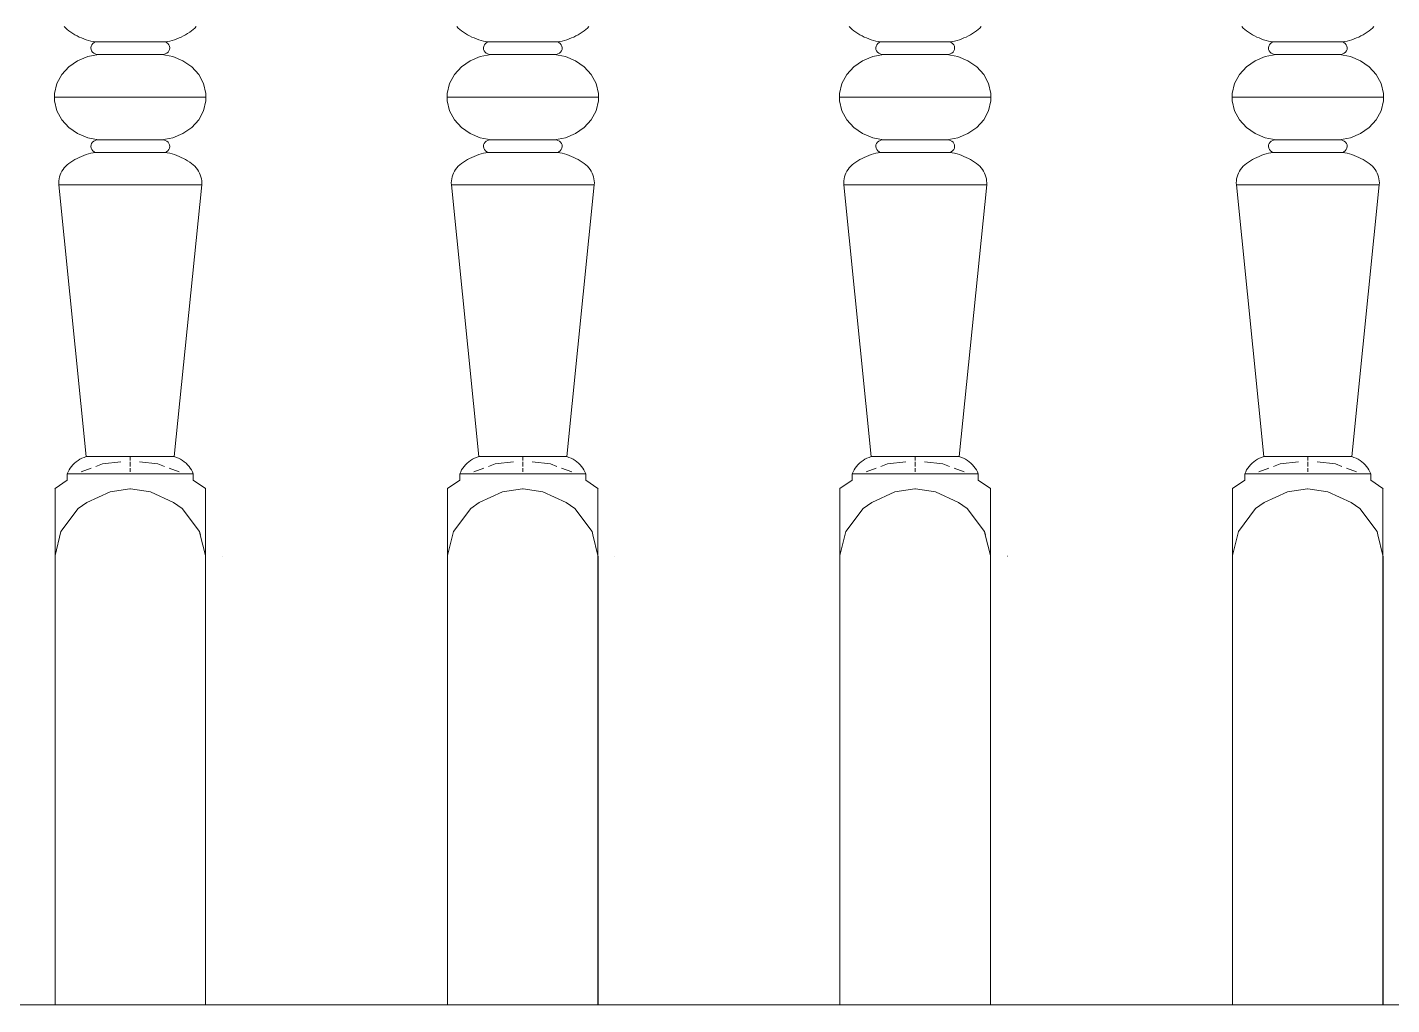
# Model space of a CAD drawing. Header units: inches. Extents: x 16.2 to 49.2, y 7.1 to 20.7.
# Drawn here: x 33.436 to 34.058, y 15.733 to 16.178 of the extents above; entities that cross this region are included whole.
import ezdxf

# ---------------------------------------------------------------- set-up
doc = ezdxf.new("R2010")
doc.units = ezdxf.units.IN
doc.header["$MEASUREMENT"] = 0
doc.layers.add('0inne_gulv', color=252, linetype='Continuous', lineweight=13)

# ---------------------------------------------------------------- blocks, each defined once
blk = doc.blocks.new('DEREK SMALL HOUSE fr')
for p, q in [((-0.26372, -2.02059), (-0.26308, -2.02129)), ((-0.26308, -2.02129), (-0.26238, -2.02195)), ((-0.26238, -2.02195), (-0.26162, -2.02256)), ((-0.26162, -2.02256), (-0.26073, -2.0232)), ((-0.20563, -2.02256), (-0.20652, -2.0232)), ((-0.20487, -2.02195), (-0.20563, -2.02256)), ((-0.20417, -2.02129), (-0.20487, -2.02195)), ((-0.20353, -2.02059), (-0.20417, -2.02129)), ((-0.08462, -2.02059), (-0.08398, -2.02129)), ((-0.08398, -2.02129), (-0.08328, -2.02195)), ((-0.08328, -2.02195), (-0.08253, -2.02256)), ((-0.08253, -2.02256), (-0.08164, -2.0232)), ((-0.02653, -2.02256), (-0.02742, -2.0232)), ((-0.02578, -2.02195), (-0.02653, -2.02256)), ((-0.02508, -2.02129), (-0.02578, -2.02195)), ((-0.02444, -2.02059), (-0.02508, -2.02129)), ((0.09442, -2.02059), (0.09506, -2.02129)), ((0.09506, -2.02129), (0.09576, -2.02195)), ((0.09576, -2.02195), (0.09651, -2.02256)), ((0.09651, -2.02256), (0.0974, -2.0232)), ((0.15251, -2.02256), (0.15161, -2.0232)), ((0.15326, -2.02195), (0.15251, -2.02256)), ((0.15396, -2.02129), (0.15326, -2.02195)), ((0.1546, -2.02059), (0.15396, -2.02129)), ((0.27351, -2.02059), (0.27415, -2.02129)), ((0.27415, -2.02129), (0.27485, -2.02195)), ((0.27485, -2.02195), (0.27561, -2.02256)), ((0.27561, -2.02256), (0.2765, -2.0232)), ((0.3316, -2.02256), (0.33071, -2.0232)), ((0.33235, -2.02195), (0.3316, -2.02256)), ((0.33305, -2.02129), (0.33235, -2.02195)), ((0.33369, -2.02059), (0.33305, -2.02129)), ((-0.26073, -2.0232), (-0.25981, -2.0238)), ((-0.25981, -2.0238), (-0.25886, -2.02436)), ((-0.25886, -2.02436), (-0.25789, -2.02488)), ((-0.25789, -2.02488), (-0.25689, -2.02537)), ((-0.25689, -2.02537), (-0.25587, -2.02582)), ((-0.25587, -2.02582), (-0.25483, -2.02623)), ((-0.25483, -2.02623), (-0.25377, -2.02659)), ((-0.25377, -2.02659), (-0.25269, -2.02692)), ((-0.25269, -2.02692), (-0.2516, -2.0272)), ((-0.2516, -2.0272), (-0.25049, -2.02744)), ((-0.25117, -2.02895), (-0.25147, -2.0296)), ((-0.2507, -2.02839), (-0.25117, -2.02895)), ((-0.25009, -2.02794), (-0.2507, -2.02839)), ((-0.25049, -2.02744), (-0.24938, -2.02764)), ((-0.24938, -2.02764), (-0.25009, -2.02794)), ((-0.24938, -2.02764), (-0.21787, -2.02764)), ((-0.21676, -2.02744), (-0.21787, -2.02764)), ((-0.21787, -2.02764), (-0.21716, -2.02794)), ((-0.21716, -2.02794), (-0.21655, -2.02839)), ((-0.21565, -2.0272), (-0.21676, -2.02744)), ((-0.21655, -2.02839), (-0.21608, -2.02895)), ((-0.21608, -2.02895), (-0.21577, -2.0296)), ((-0.21456, -2.02692), (-0.21565, -2.0272)), ((-0.21348, -2.02659), (-0.21456, -2.02692)), ((-0.21242, -2.02623), (-0.21348, -2.02659)), ((-0.21138, -2.02582), (-0.21242, -2.02623)), ((-0.21036, -2.02537), (-0.21138, -2.02582)), ((-0.20936, -2.02488), (-0.21036, -2.02537)), ((-0.20839, -2.02436), (-0.20936, -2.02488)), ((-0.20744, -2.0238), (-0.20839, -2.02436)), ((-0.20652, -2.0232), (-0.20744, -2.0238)), ((-0.08164, -2.0232), (-0.08072, -2.0238)), ((-0.08072, -2.0238), (-0.07977, -2.02436)), ((-0.07977, -2.02436), (-0.07879, -2.02488)), ((-0.07879, -2.02488), (-0.07779, -2.02537)), ((-0.07779, -2.02537), (-0.07677, -2.02582)), ((-0.07677, -2.02582), (-0.07573, -2.02623)), ((-0.07573, -2.02623), (-0.07467, -2.02659)), ((-0.07467, -2.02659), (-0.07359, -2.02692)), ((-0.07359, -2.02692), (-0.0725, -2.0272)), ((-0.0725, -2.0272), (-0.0714, -2.02744)), ((-0.07207, -2.02895), (-0.07238, -2.0296)), ((-0.0716, -2.02839), (-0.07207, -2.02895)), ((-0.07099, -2.02794), (-0.0716, -2.02839)), ((-0.0714, -2.02744), (-0.07028, -2.02764)), ((-0.07028, -2.02764), (-0.07099, -2.02794)), ((-0.07028, -2.02764), (-0.03878, -2.02764)), ((-0.03766, -2.02744), (-0.03878, -2.02764)), ((-0.03878, -2.02764), (-0.03807, -2.02794)), ((-0.03807, -2.02794), (-0.03746, -2.02839)), ((-0.03656, -2.0272), (-0.03766, -2.02744)), ((-0.03746, -2.02839), (-0.03699, -2.02895)), ((-0.03699, -2.02895), (-0.03668, -2.0296)), ((-0.03547, -2.02692), (-0.03656, -2.0272)), ((-0.03439, -2.02659), (-0.03547, -2.02692)), ((-0.03333, -2.02623), (-0.03439, -2.02659)), ((-0.03229, -2.02582), (-0.03333, -2.02623)), ((-0.03127, -2.02537), (-0.03229, -2.02582)), ((-0.03027, -2.02488), (-0.03127, -2.02537)), ((-0.02929, -2.02436), (-0.03027, -2.02488)), ((-0.02834, -2.0238), (-0.02929, -2.02436)), ((-0.02742, -2.0232), (-0.02834, -2.0238)), ((0.0974, -2.0232), (0.09832, -2.0238)), ((0.09832, -2.0238), (0.09927, -2.02436)), ((0.09927, -2.02436), (0.10024, -2.02488)), ((0.10024, -2.02488), (0.10124, -2.02537)), ((0.10124, -2.02537), (0.10226, -2.02582)), ((0.10226, -2.02582), (0.10331, -2.02623)), ((0.10331, -2.02623), (0.10437, -2.02659)), ((0.10437, -2.02659), (0.10544, -2.02692)), ((0.10544, -2.02692), (0.10654, -2.0272)), ((0.10654, -2.0272), (0.10764, -2.02744)), ((0.10696, -2.02895), (0.10666, -2.0296)), ((0.10744, -2.02839), (0.10696, -2.02895)), ((0.10805, -2.02794), (0.10744, -2.02839)), ((0.10764, -2.02744), (0.10876, -2.02764)), ((0.10876, -2.02764), (0.10805, -2.02794)), ((0.10876, -2.02764), (0.14026, -2.02764)), ((0.14137, -2.02744), (0.14026, -2.02764)), ((0.14026, -2.02764), (0.14097, -2.02794)), ((0.14097, -2.02794), (0.14158, -2.02839)), ((0.14248, -2.0272), (0.14137, -2.02744)), ((0.14158, -2.02839), (0.14205, -2.02895)), ((0.14205, -2.02895), (0.14236, -2.0296)), ((0.14357, -2.02692), (0.14248, -2.0272)), ((0.14465, -2.02659), (0.14357, -2.02692)), ((0.14571, -2.02623), (0.14465, -2.02659)), ((0.14675, -2.02582), (0.14571, -2.02623)), ((0.14777, -2.02537), (0.14675, -2.02582)), ((0.14877, -2.02488), (0.14777, -2.02537)), ((0.14975, -2.02436), (0.14877, -2.02488)), ((0.15069, -2.0238), (0.14975, -2.02436)), ((0.15161, -2.0232), (0.15069, -2.0238)), ((0.2765, -2.0232), (0.27742, -2.0238)), ((0.27742, -2.0238), (0.27836, -2.02436)), ((0.27836, -2.02436), (0.27934, -2.02488)), ((0.27934, -2.02488), (0.28034, -2.02537)), ((0.28034, -2.02537), (0.28136, -2.02582)), ((0.28136, -2.02582), (0.2824, -2.02623)), ((0.2824, -2.02623), (0.28346, -2.02659)), ((0.28346, -2.02659), (0.28454, -2.02692)), ((0.28454, -2.02692), (0.28563, -2.0272)), ((0.28563, -2.0272), (0.28674, -2.02744)), ((0.28606, -2.02895), (0.28575, -2.0296)), ((0.28653, -2.02839), (0.28606, -2.02895)), ((0.28714, -2.02794), (0.28653, -2.02839)), ((0.28674, -2.02744), (0.28785, -2.02764)), ((0.28785, -2.02764), (0.28714, -2.02794)), ((0.28785, -2.02764), (0.31935, -2.02764)), ((0.32047, -2.02744), (0.31935, -2.02764)), ((0.31935, -2.02764), (0.32007, -2.02794)), ((0.32007, -2.02794), (0.32067, -2.02839)), ((0.32157, -2.0272), (0.32047, -2.02744)), ((0.32067, -2.02839), (0.32115, -2.02895)), ((0.32115, -2.02895), (0.32145, -2.0296)), ((0.32267, -2.02692), (0.32157, -2.0272)), ((0.32374, -2.02659), (0.32267, -2.02692)), ((0.3248, -2.02623), (0.32374, -2.02659)), ((0.32585, -2.02582), (0.3248, -2.02623)), ((0.32687, -2.02537), (0.32585, -2.02582)), ((0.32787, -2.02488), (0.32687, -2.02537)), ((0.32884, -2.02436), (0.32787, -2.02488)), ((0.32979, -2.0238), (0.32884, -2.02436)), ((0.33071, -2.0232), (0.32979, -2.0238)), ((-0.25303, -2.03424), (-0.25765, -2.03617)), ((-0.24806, -2.03331), (-0.25303, -2.03424)), ((-0.25147, -2.0296), (-0.2516, -2.0303)), ((-0.2516, -2.0303), (-0.25153, -2.031)), ((-0.25153, -2.031), (-0.25128, -2.03167)), ((-0.25128, -2.03167), (-0.25086, -2.03227)), ((-0.25086, -2.03227), (-0.25028, -2.03275)), ((-0.25028, -2.03275), (-0.2496, -2.0331)), ((-0.2496, -2.0331), (-0.24884, -2.03329)), ((-0.24884, -2.03329), (-0.24806, -2.03331)), ((-0.24806, -2.03331), (-0.21919, -2.03331)), ((-0.21841, -2.03329), (-0.21919, -2.03331)), ((-0.21919, -2.03331), (-0.21421, -2.03424)), ((-0.21765, -2.0331), (-0.21841, -2.03329)), ((-0.21697, -2.03275), (-0.21765, -2.0331)), ((-0.21639, -2.03227), (-0.21697, -2.03275)), ((-0.21597, -2.03167), (-0.21639, -2.03227)), ((-0.21572, -2.031), (-0.21597, -2.03167)), ((-0.21577, -2.0296), (-0.21565, -2.0303)), ((-0.21565, -2.0303), (-0.21572, -2.031)), ((-0.21421, -2.03424), (-0.2096, -2.03617)), ((-0.07394, -2.03424), (-0.07855, -2.03617)), ((-0.06896, -2.03331), (-0.07394, -2.03424)), ((-0.07238, -2.0296), (-0.0725, -2.0303)), ((-0.0725, -2.0303), (-0.07244, -2.031)), ((-0.07244, -2.031), (-0.07218, -2.03167)), ((-0.07218, -2.03167), (-0.07176, -2.03227)), ((-0.07176, -2.03227), (-0.07119, -2.03275)), ((-0.07119, -2.03275), (-0.07051, -2.0331)), ((-0.07051, -2.0331), (-0.06975, -2.03329)), ((-0.06975, -2.03329), (-0.06896, -2.03331)), ((-0.06896, -2.03331), (-0.0401, -2.03331)), ((-0.03931, -2.03329), (-0.0401, -2.03331)), ((-0.0401, -2.03331), (-0.03512, -2.03424)), ((-0.03855, -2.0331), (-0.03931, -2.03329)), ((-0.03787, -2.03275), (-0.03855, -2.0331)), ((-0.0373, -2.03227), (-0.03787, -2.03275)), ((-0.03688, -2.03167), (-0.0373, -2.03227)), ((-0.03662, -2.031), (-0.03688, -2.03167)), ((-0.03668, -2.0296), (-0.03656, -2.0303)), ((-0.03656, -2.0303), (-0.03662, -2.031)), ((-0.03512, -2.03424), (-0.03051, -2.03617)), ((0.1051, -2.03424), (0.10049, -2.03617)), ((0.11008, -2.03331), (0.1051, -2.03424)), ((0.10666, -2.0296), (0.10653, -2.0303)), ((0.10653, -2.0303), (0.1066, -2.031)), ((0.1066, -2.031), (0.10685, -2.03167)), ((0.10685, -2.03167), (0.10728, -2.03227)), ((0.10728, -2.03227), (0.10785, -2.03275)), ((0.10785, -2.03275), (0.10853, -2.0331)), ((0.10853, -2.0331), (0.10929, -2.03329)), ((0.10929, -2.03329), (0.11008, -2.03331)), ((0.11008, -2.03331), (0.13894, -2.03331)), ((0.13973, -2.03329), (0.13894, -2.03331)), ((0.13894, -2.03331), (0.14392, -2.03424)), ((0.14048, -2.0331), (0.13973, -2.03329)), ((0.14117, -2.03275), (0.14048, -2.0331)), ((0.14174, -2.03227), (0.14117, -2.03275)), ((0.14216, -2.03167), (0.14174, -2.03227)), ((0.14242, -2.031), (0.14216, -2.03167)), ((0.14236, -2.0296), (0.14248, -2.0303)), ((0.14248, -2.0303), (0.14242, -2.031)), ((0.14392, -2.03424), (0.14853, -2.03617)), ((0.28419, -2.03424), (0.27958, -2.03617)), ((0.28917, -2.03331), (0.28419, -2.03424)), ((0.28575, -2.0296), (0.28563, -2.0303)), ((0.28563, -2.0303), (0.2857, -2.031)), ((0.2857, -2.031), (0.28595, -2.03167)), ((0.28595, -2.03167), (0.28637, -2.03227)), ((0.28637, -2.03227), (0.28694, -2.03275)), ((0.28694, -2.03275), (0.28763, -2.0331)), ((0.28763, -2.0331), (0.28838, -2.03329)), ((0.28838, -2.03329), (0.28917, -2.03331)), ((0.28917, -2.03331), (0.31804, -2.03331)), ((0.31882, -2.03329), (0.31804, -2.03331)), ((0.31804, -2.03331), (0.32301, -2.03424)), ((0.31958, -2.0331), (0.31882, -2.03329)), ((0.32026, -2.03275), (0.31958, -2.0331)), ((0.32083, -2.03227), (0.32026, -2.03275)), ((0.32126, -2.03167), (0.32083, -2.03227)), ((0.32151, -2.031), (0.32126, -2.03167)), ((0.32145, -2.0296), (0.32158, -2.0303)), ((0.32158, -2.0303), (0.32151, -2.031)), ((0.32301, -2.03424), (0.32762, -2.03617)), ((-0.26165, -2.03898), (-0.26485, -2.04253)), ((-0.25765, -2.03617), (-0.26165, -2.03898)), ((-0.2096, -2.03617), (-0.2056, -2.03898)), ((-0.2056, -2.03898), (-0.2024, -2.04253)), ((-0.08256, -2.03898), (-0.08575, -2.04253)), ((-0.07855, -2.03617), (-0.08256, -2.03898)), ((-0.03051, -2.03617), (-0.0265, -2.03898)), ((-0.0265, -2.03898), (-0.02331, -2.04253)), ((0.09648, -2.03898), (0.09329, -2.04253)), ((0.10049, -2.03617), (0.09648, -2.03898)), ((0.14853, -2.03617), (0.15254, -2.03898)), ((0.15254, -2.03898), (0.15573, -2.04253)), ((0.27557, -2.03898), (0.27238, -2.04253)), ((0.27958, -2.03617), (0.27557, -2.03898)), ((0.32762, -2.03617), (0.33163, -2.03898)), ((0.33163, -2.03898), (0.33482, -2.04253)), ((-0.26706, -2.04664), (-0.26817, -2.05109)), ((-0.26485, -2.04253), (-0.26706, -2.04664)), ((-0.2024, -2.04253), (-0.20019, -2.04664)), ((-0.20019, -2.04664), (-0.19908, -2.05109)), ((-0.08796, -2.04664), (-0.08908, -2.05109)), ((-0.08575, -2.04253), (-0.08796, -2.04664)), ((-0.02331, -2.04253), (-0.0211, -2.04664)), ((-0.0211, -2.04664), (-0.01998, -2.05109)), ((0.09108, -2.04664), (0.08996, -2.05109)), ((0.09329, -2.04253), (0.09108, -2.04664)), ((0.15573, -2.04253), (0.15794, -2.04664)), ((0.15794, -2.04664), (0.15906, -2.05109)), ((0.27017, -2.04664), (0.26905, -2.05109)), ((0.27238, -2.04253), (0.27017, -2.04664)), ((0.33482, -2.04253), (0.33704, -2.04664)), ((0.33704, -2.04664), (0.33815, -2.05109)), ((-0.26817, -2.05109), (-0.26816, -2.05281)), ((-0.26817, -2.05452), (-0.26816, -2.05281)), ((-0.19909, -2.05281), (-0.26816, -2.05281)), ((-0.19908, -2.05109), (-0.19909, -2.05281)), ((-0.19908, -2.05452), (-0.19909, -2.05281)), ((-0.08908, -2.05109), (-0.08907, -2.05281)), ((-0.08908, -2.05452), (-0.08907, -2.05281)), ((-0.01999, -2.05281), (-0.08907, -2.05281)), ((-0.01998, -2.05109), (-0.01999, -2.05281)), ((-0.01998, -2.05452), (-0.01999, -2.05281)), ((0.08996, -2.05109), (0.08997, -2.05281)), ((0.08996, -2.05452), (0.08997, -2.05281)), ((0.15904, -2.05281), (0.08997, -2.05281)), ((0.15906, -2.05109), (0.15904, -2.05281)), ((0.15906, -2.05452), (0.15904, -2.05281)), ((0.26905, -2.05109), (0.26907, -2.05281)), ((0.26905, -2.05452), (0.26907, -2.05281)), ((0.33814, -2.05281), (0.26907, -2.05281)), ((0.33815, -2.05109), (0.33814, -2.05281)), ((0.33815, -2.05452), (0.33814, -2.05281)), ((-0.26706, -2.05898), (-0.26817, -2.05452)), ((-0.26485, -2.06309), (-0.26706, -2.05898)), ((-0.2024, -2.06309), (-0.20019, -2.05898)), ((-0.20019, -2.05898), (-0.19908, -2.05452)), ((-0.08796, -2.05898), (-0.08908, -2.05452)), ((-0.08575, -2.06309), (-0.08796, -2.05898)), ((-0.02331, -2.06309), (-0.0211, -2.05898)), ((-0.0211, -2.05898), (-0.01998, -2.05452)), ((0.09108, -2.05898), (0.08996, -2.05452)), ((0.09329, -2.06309), (0.09108, -2.05898)), ((0.15573, -2.06309), (0.15794, -2.05898)), ((0.15794, -2.05898), (0.15906, -2.05452)), ((0.27017, -2.05898), (0.26905, -2.05452)), ((0.27238, -2.06309), (0.27017, -2.05898)), ((0.33482, -2.06309), (0.33704, -2.05898)), ((0.33704, -2.05898), (0.33815, -2.05452)), ((-0.26165, -2.06664), (-0.26485, -2.06309)), ((-0.25765, -2.06945), (-0.26165, -2.06664)), ((-0.2096, -2.06945), (-0.2056, -2.06664)), ((-0.2056, -2.06664), (-0.2024, -2.06309)), ((-0.08256, -2.06664), (-0.08575, -2.06309)), ((-0.07855, -2.06945), (-0.08256, -2.06664)), ((-0.03051, -2.06945), (-0.0265, -2.06664)), ((-0.0265, -2.06664), (-0.02331, -2.06309)), ((0.09648, -2.06664), (0.09329, -2.06309)), ((0.10049, -2.06945), (0.09648, -2.06664)), ((0.14853, -2.06945), (0.15254, -2.06664)), ((0.15254, -2.06664), (0.15573, -2.06309)), ((0.27557, -2.06664), (0.27238, -2.06309)), ((0.27958, -2.06945), (0.27557, -2.06664)), ((0.32762, -2.06945), (0.33163, -2.06664)), ((0.33163, -2.06664), (0.33482, -2.06309)), ((-0.25303, -2.07137), (-0.25765, -2.06945)), ((-0.24806, -2.07231), (-0.25303, -2.07137)), ((-0.25086, -2.07335), (-0.25028, -2.07287)), ((-0.25028, -2.07287), (-0.2496, -2.07252)), ((-0.2496, -2.07252), (-0.24884, -2.07233)), ((-0.24884, -2.07233), (-0.24806, -2.07231)), ((-0.21919, -2.07231), (-0.24806, -2.07231)), ((-0.21919, -2.07231), (-0.21421, -2.07137)), ((-0.21841, -2.07233), (-0.21919, -2.07231)), ((-0.21765, -2.07252), (-0.21841, -2.07233)), ((-0.21697, -2.07287), (-0.21765, -2.07252)), ((-0.21639, -2.07335), (-0.21697, -2.07287)), ((-0.21421, -2.07137), (-0.2096, -2.06945)), ((-0.07394, -2.07137), (-0.07855, -2.06945)), ((-0.06896, -2.07231), (-0.07394, -2.07137)), ((-0.07176, -2.07335), (-0.07119, -2.07287)), ((-0.07119, -2.07287), (-0.07051, -2.07252)), ((-0.07051, -2.07252), (-0.06975, -2.07233)), ((-0.06975, -2.07233), (-0.06896, -2.07231)), ((-0.0401, -2.07231), (-0.06896, -2.07231)), ((-0.0401, -2.07231), (-0.03512, -2.07137)), ((-0.03931, -2.07233), (-0.0401, -2.07231)), ((-0.03855, -2.07252), (-0.03931, -2.07233)), ((-0.03787, -2.07287), (-0.03855, -2.07252)), ((-0.0373, -2.07335), (-0.03787, -2.07287)), ((-0.03512, -2.07137), (-0.03051, -2.06945)), ((0.1051, -2.07137), (0.10049, -2.06945)), ((0.11008, -2.07231), (0.1051, -2.07137)), ((0.10728, -2.07335), (0.10785, -2.07287)), ((0.10785, -2.07287), (0.10853, -2.07252)), ((0.10853, -2.07252), (0.10929, -2.07233)), ((0.10929, -2.07233), (0.11008, -2.07231)), ((0.13894, -2.07231), (0.11008, -2.07231)), ((0.13894, -2.07231), (0.14392, -2.07137)), ((0.13973, -2.07233), (0.13894, -2.07231)), ((0.14048, -2.07252), (0.13973, -2.07233)), ((0.14117, -2.07287), (0.14048, -2.07252)), ((0.14174, -2.07335), (0.14117, -2.07287)), ((0.14392, -2.07137), (0.14853, -2.06945)), ((0.28419, -2.07137), (0.27958, -2.06945)), ((0.28917, -2.07231), (0.28419, -2.07137)), ((0.28637, -2.07335), (0.28694, -2.07287)), ((0.28694, -2.07287), (0.28763, -2.07252)), ((0.28763, -2.07252), (0.28838, -2.07233)), ((0.28838, -2.07233), (0.28917, -2.07231)), ((0.31804, -2.07231), (0.28917, -2.07231)), ((0.31804, -2.07231), (0.32301, -2.07137)), ((0.31882, -2.07233), (0.31804, -2.07231)), ((0.31958, -2.07252), (0.31882, -2.07233)), ((0.32026, -2.07287), (0.31958, -2.07252)), ((0.32083, -2.07335), (0.32026, -2.07287)), ((0.32301, -2.07137), (0.32762, -2.06945)), ((-0.25483, -2.07939), (-0.25377, -2.07902)), ((-0.25377, -2.07902), (-0.25269, -2.0787)), ((-0.25269, -2.0787), (-0.2516, -2.07842)), ((-0.2516, -2.07532), (-0.25153, -2.07461)), ((-0.25147, -2.07601), (-0.2516, -2.07532)), ((-0.2516, -2.07842), (-0.25049, -2.07817)), ((-0.25153, -2.07461), (-0.25128, -2.07395)), ((-0.25117, -2.07666), (-0.25147, -2.07601)), ((-0.25128, -2.07395), (-0.25086, -2.07335)), ((-0.2507, -2.07723), (-0.25117, -2.07666)), ((-0.25009, -2.07768), (-0.2507, -2.07723)), ((-0.25049, -2.07817), (-0.24938, -2.07798)), ((-0.24938, -2.07798), (-0.25009, -2.07768)), ((-0.21787, -2.07798), (-0.24938, -2.07798)), ((-0.21787, -2.07798), (-0.21716, -2.07768)), ((-0.21676, -2.07817), (-0.21787, -2.07798)), ((-0.21716, -2.07768), (-0.21655, -2.07723)), ((-0.21565, -2.07842), (-0.21676, -2.07817)), ((-0.21655, -2.07723), (-0.21608, -2.07666)), ((-0.21597, -2.07395), (-0.21639, -2.07335)), ((-0.21608, -2.07666), (-0.21577, -2.07601)), ((-0.21572, -2.07461), (-0.21597, -2.07395)), ((-0.21577, -2.07601), (-0.21565, -2.07532)), ((-0.21565, -2.07532), (-0.21572, -2.07461)), ((-0.21456, -2.0787), (-0.21565, -2.07842)), ((-0.21348, -2.07902), (-0.21456, -2.0787)), ((-0.21242, -2.07939), (-0.21348, -2.07902)), ((-0.07573, -2.07939), (-0.07467, -2.07902)), ((-0.07467, -2.07902), (-0.07359, -2.0787)), ((-0.07359, -2.0787), (-0.0725, -2.07842)), ((-0.0725, -2.07532), (-0.07244, -2.07461)), ((-0.07238, -2.07601), (-0.0725, -2.07532)), ((-0.0725, -2.07842), (-0.0714, -2.07817)), ((-0.07244, -2.07461), (-0.07218, -2.07395)), ((-0.07207, -2.07666), (-0.07238, -2.07601)), ((-0.07218, -2.07395), (-0.07176, -2.07335)), ((-0.0716, -2.07723), (-0.07207, -2.07666)), ((-0.07099, -2.07768), (-0.0716, -2.07723)), ((-0.0714, -2.07817), (-0.07028, -2.07798)), ((-0.07028, -2.07798), (-0.07099, -2.07768)), ((-0.03878, -2.07798), (-0.07028, -2.07798)), ((-0.03878, -2.07798), (-0.03807, -2.07768)), ((-0.03766, -2.07817), (-0.03878, -2.07798)), ((-0.03807, -2.07768), (-0.03746, -2.07723)), ((-0.03656, -2.07842), (-0.03766, -2.07817)), ((-0.03746, -2.07723), (-0.03699, -2.07666)), ((-0.03688, -2.07395), (-0.0373, -2.07335)), ((-0.03699, -2.07666), (-0.03668, -2.07601)), ((-0.03662, -2.07461), (-0.03688, -2.07395)), ((-0.03668, -2.07601), (-0.03656, -2.07532)), ((-0.03656, -2.07532), (-0.03662, -2.07461)), ((-0.03547, -2.0787), (-0.03656, -2.07842)), ((-0.03439, -2.07902), (-0.03547, -2.0787)), ((-0.03333, -2.07939), (-0.03439, -2.07902)), ((0.10331, -2.07939), (0.10437, -2.07902)), ((0.10437, -2.07902), (0.10544, -2.0787)), ((0.10544, -2.0787), (0.10654, -2.07842)), ((0.10653, -2.07532), (0.1066, -2.07461)), ((0.10666, -2.07601), (0.10653, -2.07532)), ((0.10654, -2.07842), (0.10764, -2.07817)), ((0.1066, -2.07461), (0.10685, -2.07395)), ((0.10696, -2.07666), (0.10666, -2.07601)), ((0.10685, -2.07395), (0.10728, -2.07335)), ((0.10744, -2.07723), (0.10696, -2.07666)), ((0.10805, -2.07768), (0.10744, -2.07723)), ((0.10764, -2.07817), (0.10876, -2.07798)), ((0.10876, -2.07798), (0.10805, -2.07768)), ((0.14026, -2.07798), (0.10876, -2.07798)), ((0.14026, -2.07798), (0.14097, -2.07768)), ((0.14137, -2.07817), (0.14026, -2.07798)), ((0.14097, -2.07768), (0.14158, -2.07723)), ((0.14248, -2.07842), (0.14137, -2.07817)), ((0.14158, -2.07723), (0.14205, -2.07666)), ((0.14216, -2.07395), (0.14174, -2.07335)), ((0.14205, -2.07666), (0.14236, -2.07601)), ((0.14242, -2.07461), (0.14216, -2.07395)), ((0.14236, -2.07601), (0.14248, -2.07532)), ((0.14248, -2.07532), (0.14242, -2.07461)), ((0.14357, -2.0787), (0.14248, -2.07842)), ((0.14465, -2.07902), (0.14357, -2.0787)), ((0.14571, -2.07939), (0.14465, -2.07902)), ((0.2824, -2.07939), (0.28346, -2.07902)), ((0.28346, -2.07902), (0.28454, -2.0787)), ((0.28454, -2.0787), (0.28563, -2.07842)), ((0.28563, -2.07532), (0.2857, -2.07461)), ((0.28575, -2.07601), (0.28563, -2.07532)), ((0.28563, -2.07842), (0.28674, -2.07817)), ((0.2857, -2.07461), (0.28595, -2.07395)), ((0.28606, -2.07666), (0.28575, -2.07601)), ((0.28595, -2.07395), (0.28637, -2.07335)), ((0.28653, -2.07723), (0.28606, -2.07666)), ((0.28714, -2.07768), (0.28653, -2.07723)), ((0.28674, -2.07817), (0.28785, -2.07798)), ((0.28785, -2.07798), (0.28714, -2.07768)), ((0.31935, -2.07798), (0.28785, -2.07798)), ((0.31935, -2.07798), (0.32007, -2.07768)), ((0.32047, -2.07817), (0.31935, -2.07798)), ((0.32007, -2.07768), (0.32067, -2.07723)), ((0.32157, -2.07842), (0.32047, -2.07817)), ((0.32067, -2.07723), (0.32115, -2.07666)), ((0.32126, -2.07395), (0.32083, -2.07335)), ((0.32115, -2.07666), (0.32145, -2.07601)), ((0.32151, -2.07461), (0.32126, -2.07395)), ((0.32145, -2.07601), (0.32158, -2.07532)), ((0.32158, -2.07532), (0.32151, -2.07461)), ((0.32267, -2.0787), (0.32157, -2.07842)), ((0.32374, -2.07902), (0.32267, -2.0787)), ((0.3248, -2.07939), (0.32374, -2.07902)), ((-0.26429, -2.08578), (-0.26372, -2.08503)), ((-0.26372, -2.08503), (-0.26308, -2.08432)), ((-0.26308, -2.08432), (-0.26238, -2.08366)), ((-0.26238, -2.08366), (-0.26162, -2.08305)), ((-0.26162, -2.08305), (-0.26073, -2.08242)), ((-0.26073, -2.08242), (-0.25981, -2.08182)), ((-0.25981, -2.08182), (-0.25886, -2.08126)), ((-0.25886, -2.08126), (-0.25789, -2.08073)), ((-0.25789, -2.08073), (-0.25689, -2.08025)), ((-0.25689, -2.08025), (-0.25587, -2.0798)), ((-0.25587, -2.0798), (-0.25483, -2.07939)), ((-0.21138, -2.0798), (-0.21242, -2.07939)), ((-0.21036, -2.08025), (-0.21138, -2.0798)), ((-0.20936, -2.08073), (-0.21036, -2.08025)), ((-0.20839, -2.08126), (-0.20936, -2.08073)), ((-0.20744, -2.08182), (-0.20839, -2.08126)), ((-0.20652, -2.08242), (-0.20744, -2.08182)), ((-0.20563, -2.08305), (-0.20652, -2.08242)), ((-0.20487, -2.08366), (-0.20563, -2.08305)), ((-0.20417, -2.08432), (-0.20487, -2.08366)), ((-0.20353, -2.08503), (-0.20417, -2.08432)), ((-0.20296, -2.08578), (-0.20353, -2.08503)), ((-0.08519, -2.08578), (-0.08462, -2.08503)), ((-0.08462, -2.08503), (-0.08398, -2.08432)), ((-0.08398, -2.08432), (-0.08328, -2.08366)), ((-0.08328, -2.08366), (-0.08253, -2.08305)), ((-0.08253, -2.08305), (-0.08164, -2.08242)), ((-0.08164, -2.08242), (-0.08072, -2.08182)), ((-0.08072, -2.08182), (-0.07977, -2.08126)), ((-0.07977, -2.08126), (-0.07879, -2.08073)), ((-0.07879, -2.08073), (-0.07779, -2.08025)), ((-0.07779, -2.08025), (-0.07677, -2.0798)), ((-0.07677, -2.0798), (-0.07573, -2.07939)), ((-0.03229, -2.0798), (-0.03333, -2.07939)), ((-0.03127, -2.08025), (-0.03229, -2.0798)), ((-0.03027, -2.08073), (-0.03127, -2.08025)), ((-0.02929, -2.08126), (-0.03027, -2.08073)), ((-0.02834, -2.08182), (-0.02929, -2.08126)), ((-0.02742, -2.08242), (-0.02834, -2.08182)), ((-0.02653, -2.08305), (-0.02742, -2.08242)), ((-0.02578, -2.08366), (-0.02653, -2.08305)), ((-0.02508, -2.08432), (-0.02578, -2.08366)), ((-0.02444, -2.08503), (-0.02508, -2.08432)), ((-0.02387, -2.08578), (-0.02444, -2.08503)), ((0.09384, -2.08578), (0.09442, -2.08503)), ((0.09442, -2.08503), (0.09506, -2.08432)), ((0.09506, -2.08432), (0.09576, -2.08366)), ((0.09576, -2.08366), (0.09651, -2.08305)), ((0.09651, -2.08305), (0.0974, -2.08242)), ((0.0974, -2.08242), (0.09832, -2.08182)), ((0.09832, -2.08182), (0.09927, -2.08126)), ((0.09927, -2.08126), (0.10024, -2.08073)), ((0.10024, -2.08073), (0.10124, -2.08025)), ((0.10124, -2.08025), (0.10226, -2.0798)), ((0.10226, -2.0798), (0.10331, -2.07939)), ((0.14675, -2.0798), (0.14571, -2.07939)), ((0.14777, -2.08025), (0.14675, -2.0798)), ((0.14877, -2.08073), (0.14777, -2.08025)), ((0.14975, -2.08126), (0.14877, -2.08073)), ((0.15069, -2.08182), (0.14975, -2.08126)), ((0.15161, -2.08242), (0.15069, -2.08182)), ((0.15251, -2.08305), (0.15161, -2.08242)), ((0.15326, -2.08366), (0.15251, -2.08305)), ((0.15396, -2.08432), (0.15326, -2.08366)), ((0.1546, -2.08503), (0.15396, -2.08432)), ((0.15517, -2.08578), (0.1546, -2.08503)), ((0.27294, -2.08578), (0.27351, -2.08503)), ((0.27351, -2.08503), (0.27415, -2.08432)), ((0.27415, -2.08432), (0.27485, -2.08366)), ((0.27485, -2.08366), (0.27561, -2.08305)), ((0.27561, -2.08305), (0.2765, -2.08242)), ((0.2765, -2.08242), (0.27742, -2.08182)), ((0.27742, -2.08182), (0.27836, -2.08126)), ((0.27836, -2.08126), (0.27934, -2.08073)), ((0.27934, -2.08073), (0.28034, -2.08025)), ((0.28034, -2.08025), (0.28136, -2.0798)), ((0.28136, -2.0798), (0.2824, -2.07939)), ((0.32585, -2.0798), (0.3248, -2.07939)), ((0.32687, -2.08025), (0.32585, -2.0798)), ((0.32787, -2.08073), (0.32687, -2.08025)), ((0.32884, -2.08126), (0.32787, -2.08073)), ((0.32979, -2.08182), (0.32884, -2.08126)), ((0.33071, -2.08242), (0.32979, -2.08182)), ((0.3316, -2.08305), (0.33071, -2.08242)), ((0.33235, -2.08366), (0.3316, -2.08305)), ((0.33305, -2.08432), (0.33235, -2.08366)), ((0.33369, -2.08503), (0.33305, -2.08432)), ((0.33427, -2.08578), (0.33369, -2.08503)), ((-0.26626, -2.09183), (-0.26621, -2.09092)), ((-0.26621, -2.09092), (-0.26608, -2.09001)), ((-0.26608, -2.09001), (-0.26588, -2.08912)), ((-0.26588, -2.08912), (-0.26559, -2.08825)), ((-0.26559, -2.08825), (-0.26523, -2.0874)), ((-0.26523, -2.0874), (-0.2648, -2.08657)), ((-0.2648, -2.08657), (-0.26429, -2.08578)), ((-0.20245, -2.08657), (-0.20296, -2.08578)), ((-0.20202, -2.0874), (-0.20245, -2.08657)), ((-0.20166, -2.08825), (-0.20202, -2.0874)), ((-0.20137, -2.08912), (-0.20166, -2.08825)), ((-0.20117, -2.09001), (-0.20137, -2.08912)), ((-0.20104, -2.09092), (-0.20117, -2.09001)), ((-0.20099, -2.09183), (-0.20104, -2.09092)), ((-0.08716, -2.09183), (-0.08712, -2.09092)), ((-0.08712, -2.09092), (-0.08699, -2.09001)), ((-0.08699, -2.09001), (-0.08678, -2.08912)), ((-0.08678, -2.08912), (-0.0865, -2.08825)), ((-0.0865, -2.08825), (-0.08614, -2.0874)), ((-0.08614, -2.0874), (-0.0857, -2.08657)), ((-0.0857, -2.08657), (-0.08519, -2.08578)), ((-0.02336, -2.08657), (-0.02387, -2.08578)), ((-0.02292, -2.0874), (-0.02336, -2.08657)), ((-0.02256, -2.08825), (-0.02292, -2.0874)), ((-0.02228, -2.08912), (-0.02256, -2.08825)), ((-0.02207, -2.09001), (-0.02228, -2.08912)), ((-0.02194, -2.09092), (-0.02207, -2.09001)), ((-0.0219, -2.09183), (-0.02194, -2.09092)), ((0.09187, -2.09183), (0.09192, -2.09092)), ((0.09192, -2.09092), (0.09205, -2.09001)), ((0.09205, -2.09001), (0.09226, -2.08912)), ((0.09226, -2.08912), (0.09254, -2.08825)), ((0.09254, -2.08825), (0.0929, -2.0874)), ((0.0929, -2.0874), (0.09334, -2.08657)), ((0.09334, -2.08657), (0.09384, -2.08578)), ((0.15568, -2.08657), (0.15517, -2.08578)), ((0.15611, -2.0874), (0.15568, -2.08657)), ((0.15647, -2.08825), (0.15611, -2.0874)), ((0.15676, -2.08912), (0.15647, -2.08825)), ((0.15697, -2.09001), (0.15676, -2.08912)), ((0.15709, -2.09092), (0.15697, -2.09001)), ((0.15714, -2.09183), (0.15709, -2.09092)), ((0.27097, -2.09183), (0.27102, -2.09092)), ((0.27102, -2.09092), (0.27114, -2.09001)), ((0.27114, -2.09001), (0.27135, -2.08912)), ((0.27135, -2.08912), (0.27164, -2.08825)), ((0.27164, -2.08825), (0.272, -2.0874)), ((0.272, -2.0874), (0.27243, -2.08657)), ((0.27243, -2.08657), (0.27294, -2.08578)), ((0.33477, -2.08657), (0.33427, -2.08578)), ((0.33521, -2.0874), (0.33477, -2.08657)), ((0.33557, -2.08825), (0.33521, -2.0874)), ((0.33585, -2.08912), (0.33557, -2.08825)), ((0.33606, -2.09001), (0.33585, -2.08912)), ((0.33619, -2.09092), (0.33606, -2.09001)), ((0.33624, -2.09183), (0.33619, -2.09092)), ((-0.26623, -2.09274), (-0.26626, -2.09183)), ((-0.25369, -2.21674), (-0.26623, -2.09274)), ((-0.20102, -2.09274), (-0.26623, -2.09274)), ((-0.21356, -2.21674), (-0.20102, -2.09274)), ((-0.20102, -2.09274), (-0.20099, -2.09183)), ((-0.08713, -2.09274), (-0.08716, -2.09183)), ((-0.0746, -2.21674), (-0.08713, -2.09274)), ((-0.02193, -2.09274), (-0.08713, -2.09274)), ((-0.03446, -2.21674), (-0.02193, -2.09274)), ((-0.02193, -2.09274), (-0.0219, -2.09183)), ((0.09191, -2.09274), (0.09187, -2.09183)), ((0.10444, -2.21674), (0.09191, -2.09274)), ((0.15711, -2.09274), (0.09191, -2.09274)), ((0.14458, -2.21674), (0.15711, -2.09274)), ((0.15711, -2.09274), (0.15714, -2.09183)), ((0.271, -2.09274), (0.27097, -2.09183)), ((0.28353, -2.21674), (0.271, -2.09274)), ((0.3362, -2.09274), (0.271, -2.09274)), ((0.32367, -2.21674), (0.3362, -2.09274)), ((0.3362, -2.09274), (0.33624, -2.09183)), ((-0.26153, -2.22285), (-0.26102, -2.22202)), ((-0.26102, -2.22202), (-0.26043, -2.22122)), ((-0.26043, -2.22122), (-0.25978, -2.22046)), ((-0.25978, -2.22046), (-0.25906, -2.21976)), ((-0.25906, -2.21976), (-0.25828, -2.2191)), ((-0.25828, -2.2191), (-0.25745, -2.21851)), ((-0.25745, -2.21851), (-0.25657, -2.21797)), ((-0.25657, -2.21797), (-0.25565, -2.21749)), ((-0.25598, -2.22372), (-0.25141, -2.22202)), ((-0.25565, -2.21749), (-0.25469, -2.21708)), ((-0.25469, -2.21708), (-0.25369, -2.21674)), ((-0.25369, -2.21674), (-0.21356, -2.21674)), ((-0.24927, -2.22122), (-0.24627, -2.2201)), ((-0.24627, -2.2201), (-0.2379, -2.2191)), ((-0.23362, -2.21674), (-0.23362, -2.21851)), ((-0.23362, -2.2191), (-0.23362, -2.22122)), ((-0.23362, -2.22202), (-0.23362, -2.22372)), ((-0.22942, -2.2191), (-0.22105, -2.2201)), ((-0.22105, -2.2201), (-0.21805, -2.22122)), ((-0.21591, -2.22202), (-0.21133, -2.22372)), ((-0.21256, -2.21708), (-0.21356, -2.21674)), ((-0.2116, -2.21749), (-0.21256, -2.21708)), ((-0.21068, -2.21797), (-0.2116, -2.21749)), ((-0.2098, -2.21851), (-0.21068, -2.21797)), ((-0.20897, -2.2191), (-0.2098, -2.21851)), ((-0.20819, -2.21976), (-0.20897, -2.2191)), ((-0.20747, -2.22046), (-0.20819, -2.21976)), ((-0.20682, -2.22122), (-0.20747, -2.22046)), ((-0.20623, -2.22202), (-0.20682, -2.22122)), ((-0.20572, -2.22285), (-0.20623, -2.22202)), ((-0.08244, -2.22285), (-0.08192, -2.22202)), ((-0.08192, -2.22202), (-0.08133, -2.22122)), ((-0.08133, -2.22122), (-0.08068, -2.22046)), ((-0.08068, -2.22046), (-0.07996, -2.21976)), ((-0.07996, -2.21976), (-0.07919, -2.2191)), ((-0.07919, -2.2191), (-0.07836, -2.21851)), ((-0.07836, -2.21851), (-0.07748, -2.21797)), ((-0.07748, -2.21797), (-0.07655, -2.21749)), ((-0.07689, -2.22372), (-0.07231, -2.22202)), ((-0.07655, -2.21749), (-0.07559, -2.21708)), ((-0.07559, -2.21708), (-0.0746, -2.21674)), ((-0.0746, -2.21674), (-0.03446, -2.21674)), ((-0.07017, -2.22122), (-0.06717, -2.2201)), ((-0.06717, -2.2201), (-0.05881, -2.2191)), ((-0.05453, -2.21674), (-0.05453, -2.21851)), ((-0.05453, -2.2191), (-0.05453, -2.22122)), ((-0.05453, -2.22202), (-0.05453, -2.22372)), ((-0.05032, -2.2191), (-0.04196, -2.2201)), ((-0.04196, -2.2201), (-0.03896, -2.22122)), ((-0.03682, -2.22202), (-0.03224, -2.22372)), ((-0.03347, -2.21708), (-0.03446, -2.21674)), ((-0.03251, -2.21749), (-0.03347, -2.21708)), ((-0.03158, -2.21797), (-0.03251, -2.21749)), ((-0.0307, -2.21851), (-0.03158, -2.21797)), ((-0.02987, -2.2191), (-0.0307, -2.21851)), ((-0.0291, -2.21976), (-0.02987, -2.2191)), ((-0.02838, -2.22046), (-0.0291, -2.21976)), ((-0.02773, -2.22122), (-0.02838, -2.22046)), ((-0.02714, -2.22202), (-0.02773, -2.22122)), ((-0.02662, -2.22285), (-0.02714, -2.22202)), ((0.0966, -2.22285), (0.09712, -2.22202)), ((0.09712, -2.22202), (0.0977, -2.22122)), ((0.0977, -2.22122), (0.09836, -2.22046)), ((0.09836, -2.22046), (0.09907, -2.21976)), ((0.09907, -2.21976), (0.09985, -2.2191)), ((0.09985, -2.2191), (0.10068, -2.21851)), ((0.10068, -2.21851), (0.10156, -2.21797)), ((0.10156, -2.21797), (0.10248, -2.21749)), ((0.10215, -2.22372), (0.10673, -2.22202)), ((0.10248, -2.21749), (0.10345, -2.21708)), ((0.10345, -2.21708), (0.10444, -2.21674)), ((0.10444, -2.21674), (0.14458, -2.21674)), ((0.10886, -2.22122), (0.11187, -2.2201)), ((0.11187, -2.2201), (0.12023, -2.2191)), ((0.12451, -2.21674), (0.12451, -2.21851)), ((0.12451, -2.2191), (0.12451, -2.22122)), ((0.12451, -2.22202), (0.12451, -2.22372)), ((0.12871, -2.2191), (0.13708, -2.2201)), ((0.13708, -2.2201), (0.14008, -2.22122)), ((0.14222, -2.22202), (0.1468, -2.22372)), ((0.14557, -2.21708), (0.14458, -2.21674)), ((0.14653, -2.21749), (0.14557, -2.21708)), ((0.14746, -2.21797), (0.14653, -2.21749)), ((0.14834, -2.21851), (0.14746, -2.21797)), ((0.14917, -2.2191), (0.14834, -2.21851)), ((0.14994, -2.21976), (0.14917, -2.2191)), ((0.15066, -2.22046), (0.14994, -2.21976)), ((0.15131, -2.22122), (0.15066, -2.22046)), ((0.1519, -2.22202), (0.15131, -2.22122)), ((0.15241, -2.22285), (0.1519, -2.22202)), ((0.2757, -2.22285), (0.27621, -2.22202)), ((0.27621, -2.22202), (0.2768, -2.22122)), ((0.2768, -2.22122), (0.27745, -2.22046)), ((0.27745, -2.22046), (0.27817, -2.21976)), ((0.27817, -2.21976), (0.27894, -2.2191)), ((0.27894, -2.2191), (0.27978, -2.21851)), ((0.27978, -2.21851), (0.28065, -2.21797)), ((0.28065, -2.21797), (0.28158, -2.21749)), ((0.28124, -2.22372), (0.28582, -2.22202)), ((0.28158, -2.21749), (0.28254, -2.21708)), ((0.28254, -2.21708), (0.28353, -2.21674)), ((0.28353, -2.21674), (0.32367, -2.21674)), ((0.28796, -2.22122), (0.29096, -2.2201)), ((0.29096, -2.2201), (0.29933, -2.2191)), ((0.3036, -2.21674), (0.3036, -2.21851)), ((0.3036, -2.2191), (0.3036, -2.22122)), ((0.3036, -2.22202), (0.3036, -2.22372)), ((0.30781, -2.2191), (0.31617, -2.2201)), ((0.31617, -2.2201), (0.31918, -2.22122)), ((0.32132, -2.22202), (0.32589, -2.22372)), ((0.32467, -2.21708), (0.32367, -2.21674)), ((0.32563, -2.21749), (0.32467, -2.21708)), ((0.32655, -2.21797), (0.32563, -2.21749)), ((0.32743, -2.21851), (0.32655, -2.21797)), ((0.32826, -2.2191), (0.32743, -2.21851)), ((0.32904, -2.21976), (0.32826, -2.2191)), ((0.32975, -2.22046), (0.32904, -2.21976)), ((0.33041, -2.22122), (0.32975, -2.22046)), ((0.33099, -2.22202), (0.33041, -2.22122)), ((0.33151, -2.22285), (0.33099, -2.22202)), ((-0.26796, -2.23135), (-0.26234, -2.22748)), ((-0.26234, -2.22462), (-0.26197, -2.22372)), ((-0.26234, -2.22748), (-0.26234, -2.22462)), ((-0.20491, -2.22462), (-0.26234, -2.22462)), ((-0.26197, -2.22372), (-0.26153, -2.22285)), ((-0.20528, -2.22372), (-0.20572, -2.22285)), ((-0.20491, -2.22462), (-0.20528, -2.22372)), ((-0.20491, -2.22752), (-0.20491, -2.22462)), ((-0.20491, -2.22752), (-0.19935, -2.23135)), ((-0.08887, -2.23135), (-0.08324, -2.22748)), ((-0.08324, -2.22462), (-0.08288, -2.22372)), ((-0.08324, -2.22748), (-0.08324, -2.22462)), ((-0.02582, -2.22462), (-0.08324, -2.22462)), ((-0.08288, -2.22372), (-0.08244, -2.22285)), ((-0.02618, -2.22372), (-0.02662, -2.22285)), ((-0.02582, -2.22462), (-0.02618, -2.22372)), ((-0.02582, -2.22752), (-0.02582, -2.22462)), ((-0.02582, -2.22752), (-0.02025, -2.23135)), ((0.09017, -2.23135), (0.0958, -2.22748)), ((0.0958, -2.22462), (0.09616, -2.22372)), ((0.0958, -2.22748), (0.0958, -2.22462)), ((0.15322, -2.22462), (0.0958, -2.22462)), ((0.09616, -2.22372), (0.0966, -2.22285)), ((0.15286, -2.22372), (0.15241, -2.22285)), ((0.15322, -2.22462), (0.15286, -2.22372)), ((0.15322, -2.22752), (0.15322, -2.22462)), ((0.15322, -2.22752), (0.15879, -2.23135)), ((0.26927, -2.23135), (0.27489, -2.22748)), ((0.27489, -2.22462), (0.27526, -2.22372)), ((0.27489, -2.22748), (0.27489, -2.22462)), ((0.33231, -2.22462), (0.27489, -2.22462)), ((0.27526, -2.22372), (0.2757, -2.22285)), ((0.33195, -2.22372), (0.33151, -2.22285)), ((0.33231, -2.22462), (0.33195, -2.22372)), ((0.33231, -2.22752), (0.33231, -2.22462)), ((0.33231, -2.22752), (0.33788, -2.23135)), ((-0.26802, -2.2314), (-0.26796, -2.23135)), ((-0.26796, -2.23135), (-0.26796, -2.26191)), ((-0.24286, -2.2328), (-0.25349, -2.23761)), ((-0.24286, -2.2328), (-0.23378, -2.2314)), ((-0.23366, -2.23139), (-0.23378, -2.2314)), ((-0.23366, -2.23139), (-0.23353, -2.2314)), ((-0.23353, -2.2314), (-0.22446, -2.2328)), ((-0.21383, -2.23761), (-0.22446, -2.2328)), ((-0.19935, -2.26182), (-0.19935, -2.23135)), ((-0.19935, -2.23136), (-0.1993, -2.2314)), ((-0.08893, -2.2314), (-0.08887, -2.23135)), ((-0.08887, -2.23135), (-0.08887, -2.26191)), ((-0.06377, -2.2328), (-0.07439, -2.23761)), ((-0.06377, -2.2328), (-0.05469, -2.2314)), ((-0.05456, -2.23139), (-0.05469, -2.2314)), ((-0.05456, -2.23139), (-0.05444, -2.2314)), ((-0.05444, -2.2314), (-0.04536, -2.2328)), ((-0.03473, -2.23761), (-0.04536, -2.2328)), ((-0.02025, -2.26182), (-0.02025, -2.23135)), ((-0.02025, -2.23136), (-0.0202, -2.2314)), ((0.09011, -2.2314), (0.09017, -2.23135)), ((0.09017, -2.23135), (0.09017, -2.26191)), ((0.11527, -2.2328), (0.10464, -2.23761)), ((0.11527, -2.2328), (0.12435, -2.2314)), ((0.12447, -2.23139), (0.12435, -2.2314)), ((0.12447, -2.23139), (0.1246, -2.2314)), ((0.1246, -2.2314), (0.13368, -2.2328)), ((0.1443, -2.23761), (0.13368, -2.2328)), ((0.15879, -2.26182), (0.15879, -2.23135)), ((0.15879, -2.23136), (0.15884, -2.2314)), ((0.26921, -2.2314), (0.26927, -2.23135)), ((0.26927, -2.23135), (0.26927, -2.26191)), ((0.29437, -2.2328), (0.28374, -2.23761)), ((0.29437, -2.2328), (0.30344, -2.2314)), ((0.30357, -2.23139), (0.30344, -2.2314)), ((0.30357, -2.23139), (0.30369, -2.2314)), ((0.30369, -2.2314), (0.31277, -2.2328)), ((0.3234, -2.23761), (0.31277, -2.2328)), ((0.33788, -2.26182), (0.33788, -2.23135)), ((0.33788, -2.23136), (0.33793, -2.2314)), ((-0.25742, -2.24043), (-0.2653, -2.25095)), ((-0.25349, -2.23761), (-0.25742, -2.24043)), ((-0.21383, -2.23761), (-0.2099, -2.24043)), ((-0.2099, -2.24043), (-0.20202, -2.25095)), ((-0.07832, -2.24043), (-0.08621, -2.25095)), ((-0.07439, -2.23761), (-0.07832, -2.24043)), ((-0.03473, -2.23761), (-0.03081, -2.24043)), ((-0.03081, -2.24043), (-0.02292, -2.25095)), ((0.10072, -2.24043), (0.09283, -2.25095)), ((0.10464, -2.23761), (0.10072, -2.24043)), ((0.1443, -2.23761), (0.14823, -2.24043)), ((0.14823, -2.24043), (0.15612, -2.25095)), ((0.27981, -2.24043), (0.27193, -2.25095)), ((0.28374, -2.23761), (0.27981, -2.24043)), ((0.3234, -2.23761), (0.32733, -2.24043)), ((0.32733, -2.24043), (0.33521, -2.25095)), ((-0.2653, -2.25095), (-0.26796, -2.26191)), ((-0.20166, -2.25244), (-0.20202, -2.25095)), ((-0.20164, -2.25241), (-0.20199, -2.25095)), ((-0.19935, -2.26182), (-0.20166, -2.25244)), ((-0.19935, -2.24803), (-0.19929, -2.24803)), ((-0.08621, -2.25095), (-0.08887, -2.26191)), ((-0.02257, -2.25244), (-0.02292, -2.25095)), ((-0.02255, -2.25241), (-0.02289, -2.25095)), ((-0.02025, -2.26182), (-0.02257, -2.25244)), ((-0.02025, -2.24803), (-0.0202, -2.24803)), ((0.09283, -2.25095), (0.09017, -2.26191)), ((0.15647, -2.25244), (0.15612, -2.25095)), ((0.15649, -2.25241), (0.15615, -2.25095)), ((0.15879, -2.26182), (0.15647, -2.25244)), ((0.15879, -2.24803), (0.15884, -2.24803)), ((0.27193, -2.25095), (0.26927, -2.26191)), ((0.33556, -2.25244), (0.33521, -2.25095)), ((0.33559, -2.25241), (0.33524, -2.25095)), ((0.33788, -2.26182), (0.33556, -2.25244)), ((0.33788, -2.24803), (0.33794, -2.24803)), ((-0.26796, -2.46674), (-0.26796, -2.26191)), ((-0.19935, -2.26182), (-0.19935, -2.2622)), ((-0.19935, -2.2622), (-0.19935, -2.46674)), ((-0.19929, -2.2622), (-0.19935, -2.2622)), ((-0.19929, -2.2622), (-0.19935, -2.2622)), ((-0.19932, -2.2622), (-0.19929, -2.2622)), ((-0.19929, -2.2622), (-0.19929, -2.46674)), ((-0.19929, -2.2622), (-0.19929, -2.46674)), ((-0.19161, -2.2622), (-0.19158, -2.2622)), ((-0.08887, -2.46674), (-0.08887, -2.26191)), ((-0.02025, -2.26182), (-0.02025, -2.2622)), ((-0.02025, -2.2622), (-0.02025, -2.46674)), ((-0.0202, -2.2622), (-0.02025, -2.2622)), ((-0.0202, -2.2622), (-0.02025, -2.2622)), ((-0.02023, -2.2622), (-0.0202, -2.2622)), ((-0.0202, -2.2622), (-0.0202, -2.46674)), ((-0.0202, -2.2622), (-0.0202, -2.46674)), ((-0.01252, -2.2622), (-0.01249, -2.2622)), ((0.09017, -2.46674), (0.09017, -2.26191)), ((0.15879, -2.26182), (0.15879, -2.2622)), ((0.15879, -2.2622), (0.15879, -2.46674)), ((0.15884, -2.2622), (0.15879, -2.2622)), ((0.15884, -2.2622), (0.15879, -2.2622)), ((0.15881, -2.2622), (0.15884, -2.2622)), ((0.15884, -2.2622), (0.15884, -2.46674)), ((0.15884, -2.2622), (0.15884, -2.46674)), ((0.16652, -2.2622), (0.16655, -2.2622)), ((0.26927, -2.46674), (0.26927, -2.26191)), ((0.33788, -2.26182), (0.33788, -2.2622)), ((0.33788, -2.2622), (0.33788, -2.46674)), ((0.33794, -2.2622), (0.33788, -2.2622)), ((0.33794, -2.2622), (0.33788, -2.2622)), ((0.33791, -2.2622), (0.33794, -2.2622)), ((0.33794, -2.2622), (0.33794, -2.46674)), ((0.33794, -2.2622), (0.33794, -2.46674)), ((-0.26796, -2.46674), (-0.37839, -2.46674)), ((-0.19935, -2.46674), (-0.26796, -2.46674)), ((-0.19929, -2.46674), (-0.19935, -2.46674)), ((-0.08887, -2.46674), (-0.19929, -2.46674)), ((-0.02025, -2.46674), (-0.08887, -2.46674)), ((-0.0202, -2.46674), (-0.02025, -2.46674)), ((0.09017, -2.46674), (-0.0202, -2.46674)), ((0.15879, -2.46674), (0.09017, -2.46674)), ((0.15884, -2.46674), (0.15879, -2.46674)), ((0.26927, -2.46674), (0.15884, -2.46674)), ((0.33788, -2.46674), (0.26927, -2.46674)), ((0.33794, -2.46674), (0.33788, -2.46674)), ((0.44335, -2.46674), (0.33794, -2.46674))]:
    blk.add_line(p, q)

msp = doc.modelspace()

# ---------------------------------------------------------------- block references
at = {"layer": '0inne_gulv'}
msp.add_blockref('DEREK SMALL HOUSE fr', (33.7165, 18.19939), dxfattribs=at)

doc.saveas('drawing.dxf')
